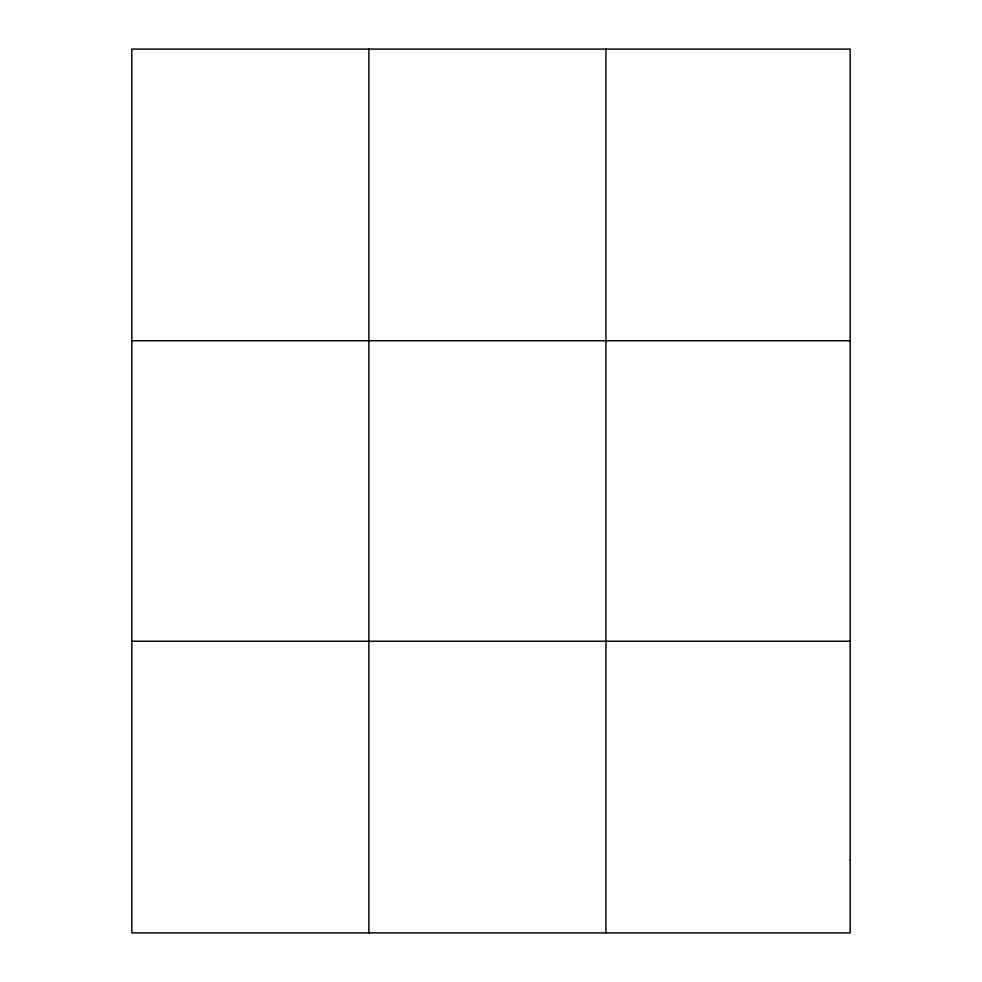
<?xml version="1.0" encoding="UTF-8"?>
<svg xmlns="http://www.w3.org/2000/svg" width="982" height="982" viewBox="0 0 982 982"><rect width="100%" height="100%" fill="white"/><g stroke="black" fill="none" stroke-linecap="round" stroke-linejoin="round"><path stroke-width="1.47" d="M368.876 49.1L368.876 932.9M605.931 49.1L605.931 932.9M131.821 340.754L850.179 340.754M131.821 641.246L850.179 641.246M850.179 859.987L850.179 932.9L131.821 932.9L131.821 49.1L850.179 49.1L850.179 859.987"/></g></svg>
